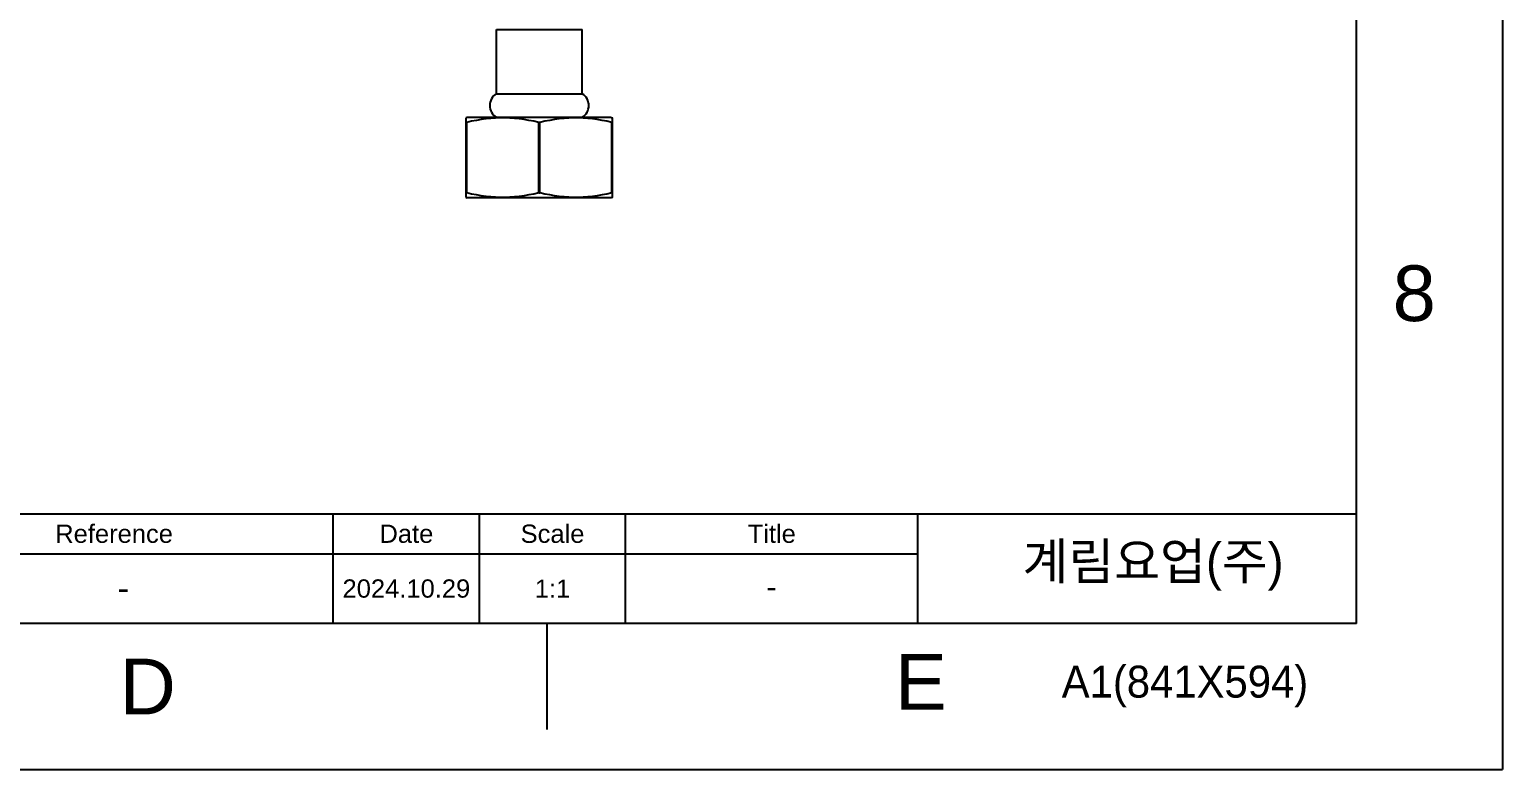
# Model space of a CAD drawing. Header units: millimetres. Extents: x 4859 to 5453, y 1404 to 2244.
# Drawn here: x 5251.6 to 5453.2, y 1403.6 to 1504.9 of the extents above; entities that cross this region are included whole.
import ezdxf

# ---------------------------------------------------------------- set-up
doc = ezdxf.new("R2010")
doc.units = ezdxf.units.MM
doc.linetypes.add('CENTERX2', pattern=[101.6, 63.5, -12.7, 12.7, -12.7])
doc.layers.add('7_ALL_FEATURES', color=7, linetype='Continuous')
doc.layers.add('TEXT', color=2, linetype='Continuous')
doc.styles.add('ROMANS', font='Gulim.ttf')
doc.styles.get("Standard").update_dxf_attribs({"font": 'arial.ttf'})

msp = doc.modelspace()

# ---------------------------------------------------------------- linework, layer by layer
at = {"color": 7, "linetype": 'Continuous'}
for p, q in [((5453.16, 2243.6), (5453.16, 1403.6)), ((5433.16, 1423.6), (5433.16, 2223.6)), ((5322.37, 1423.6), (5322.37, 1409.06)), ((4859.16, 1403.6), (5453.16, 1403.6))]:
    msp.add_line(p, q, dxfattribs=at)
for p, q in [((5162.66, 1438.6), (5433.16, 1438.6)), ((5293.16, 1423.6), (5293.16, 1438.6)), ((5293.16, 1423.6), (5293.16, 1438.6)), ((5293.16, 1423.6), (5293.16, 1438.6)), ((5313.16, 1423.6), (5313.16, 1438.6)), ((5333.16, 1423.6), (5333.16, 1438.6)), ((5373.16, 1423.6), (5373.16, 1438.6)), ((5233.16, 1433.1), (5373.16, 1433.1))]:
    msp.add_line(p, q)
at = {"linetype": 'Continuous'}
msp.add_line((5433.16, 1423.6), (4879.16, 1423.6), dxfattribs=at)
at = {"layer": '7_ALL_FEATURES', "color": 7, "linetype": 'Continuous'}
for p, q in [((5315.47, 1496.07), (5315.47, 1504.87)), ((5315.47, 1504.87), (5327.23, 1504.87)), ((5327.23, 1496.07), (5327.23, 1504.87)), ((5315.47, 1496.07), (5327.23, 1496.07)), ((5311.5, 1492.84), (5311.33, 1492.77)), ((5311.33, 1481.88), (5311.33, 1492.77)), ((5311.33, 1492.15), (5311.41, 1492.15)), ((5312.08, 1492.3), (5311.41, 1492.15)), ((5311.41, 1482.5), (5311.41, 1492.15)), ((5331.2, 1492.84), (5311.5, 1492.84)), ((5321.27, 1482.5), (5321.27, 1492.15)), ((5321.27, 1492.15), (5321.43, 1492.15)), ((5321.43, 1482.5), (5321.43, 1492.15)), ((5331.2, 1492.84), (5331.37, 1492.77)), ((5331.29, 1482.5), (5331.29, 1492.15)), ((5331.29, 1492.15), (5331.37, 1492.15)), ((5331.37, 1481.88), (5331.37, 1492.77)), ((5311.33, 1482.5), (5311.41, 1482.5)), ((5311.33, 1481.88), (5311.5, 1481.81)), ((5312.08, 1482.35), (5311.41, 1482.5)), ((5331.2, 1481.81), (5311.5, 1481.81)), ((5312.75, 1482.22), (5312.08, 1482.35)), ((5313.41, 1482.11), (5312.75, 1482.22)), ((5321.27, 1482.5), (5321.43, 1482.5)), ((5329.95, 1482.22), (5329.28, 1482.11)), ((5331.37, 1481.88), (5331.2, 1481.81)), ((5331.29, 1482.5), (5331.37, 1482.5))]:
    msp.add_line(p, q, dxfattribs=at)
for points in [[(5321.27, 1492.15), (5320.59, 1492.3), (5319.92, 1492.43), (5319.26, 1492.54), (5318.6, 1492.63), (5317.96, 1492.7), (5317.31, 1492.74), (5316.66, 1492.77), (5316.01, 1492.77), (5315.36, 1492.74), (5314.71, 1492.7), (5314.06, 1492.63), (5313.41, 1492.54), (5312.75, 1492.43), (5312.08, 1492.3)], [(5331.29, 1492.15), (5330.61, 1492.3), (5329.95, 1492.43), (5329.28, 1492.54), (5328.63, 1492.63), (5327.98, 1492.7), (5327.33, 1492.74), (5326.68, 1492.77), (5326.03, 1492.77), (5325.38, 1492.74), (5324.73, 1492.7), (5324.09, 1492.63), (5323.43, 1492.54), (5322.77, 1492.43), (5322.1, 1492.3), (5321.43, 1492.15)], [(5321.27, 1482.5), (5320.59, 1482.35), (5319.92, 1482.22), (5319.26, 1482.11), (5318.6, 1482.02), (5317.96, 1481.96), (5317.31, 1481.91), (5316.66, 1481.89), (5316.01, 1481.89), (5315.36, 1481.91), (5314.71, 1481.96), (5314.06, 1482.02), (5313.41, 1482.11)], [(5329.28, 1482.11), (5328.63, 1482.02), (5327.98, 1481.96), (5327.33, 1481.91), (5326.68, 1481.89), (5326.03, 1481.89), (5325.38, 1481.91), (5324.73, 1481.96), (5324.09, 1482.02), (5323.43, 1482.11), (5322.77, 1482.22), (5322.1, 1482.35), (5321.43, 1482.5)], [(5331.29, 1482.5), (5330.61, 1482.35), (5329.95, 1482.22)]]:
    msp.add_lwpolyline(points, dxfattribs=at)
for centre, start, end in [((5316.47, 1494.46), 121.9344, 238.0656), ((5326.22, 1494.46), 301.9344, 58.0656)]:
    msp.add_arc(centre, 1.9, start, end, dxfattribs=at)

# ---------------------------------------------------------------- texts
at = {"char_height": 7.62, "attachment_point": 5}
for s, width, insert in [('8', 50, (5441.08, 1468.72)), ('E', 10, (5373.56, 1415.59)), ('D', 10, (5267.77, 1414.96))]:
    msp.add_mtext_dynamic_manual_height_columns(s, width=width, gutter_width=12.5, heights=[0], dxfattribs=dict(at, insert=insert))
at = {"layer": 'TEXT', "style": 'ROMANS'}
msp.add_text('A1(841X594)', height=4.375, dxfattribs=at).set_placement((5392.84, 1413.44))
at = {"layer": 'TEXT', "attachment_point": 5}
for s, width, insert, char_height in [('Reference', 60, (5263.16, 1435.85), 2.5), ('Date', 20, (5303.16, 1435.85), 2.5), ('Scale', 20, (5323.16, 1435.85), 2.5), ('Title', 40, (5353.16, 1435.85), 2.5), ('2024.10.29', 20, (5303.16, 1428.35), 2.5), ('1:1', 20, (5323.16, 1428.35), 2.5), ('-', 60, (5264.41, 1428.48), 3.5), ('-', 62.9779, (5353.12, 1428.63), 3)]:
    msp.add_mtext_dynamic_manual_height_columns(s, width=width, gutter_width=12.5, heights=[0], dxfattribs=dict(at, insert=insert, char_height=char_height))
at = {"layer": 'TEXT', "linetype": 'CENTERX2', "insert": (5405.34, 1431.34), "char_height": 5, "attachment_point": 5}
msp.add_mtext_dynamic_manual_height_columns('{\\fHYGothic-Medium|b0|i0|c129|p18;계림요업(주)}', width=60, gutter_width=12.5, heights=[0], dxfattribs=at)

doc.saveas('drawing.dxf')
